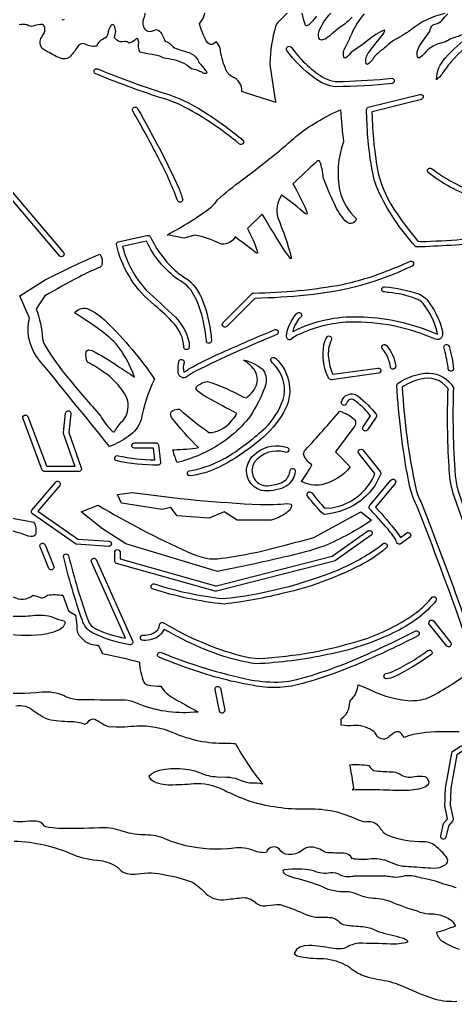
# Model space of a CAD drawing. Extents: x 1.1 to 38.4, y 1.6 to 45.1.
# Drawn here: x 14.9 to 20.02, y 2.87 to 14.4 of the extents above; entities that cross this region are included whole.
import ezdxf

# ---------------------------------------------------------------- set-up
doc = ezdxf.new("R2010")
doc.units = 0
doc.linetypes.add('0', pattern=[0])
doc.layers.add('1', color=7, linetype='0')

msp = doc.modelspace()

# ---------------------------------------------------------------- linework, layer by layer
at = {"layer": '1'}
for points in [[(18.241531, 14.679989), (17.92717, 14.365429), (17.917168, 14.351391), (17.906288, 14.324001, 0.062431), (17.838631, 13.893337), (17.840752, 13.850368, 0.009955), (17.907944, 13.429227), (17.566154, 13.53854), (17.510841, 13.557796, 0.330505), (17.399307, 13.729473, -0.211722), (17.317459, 13.832638, -0.064934), (17.254797, 14.065635, 0.119818), (17.210587, 14.142834), (17.161789, 14.1105), (17.137299, 14.112072), (17.114151, 14.128338), (17.092598, 14.155712, -0.052749), (17.011436, 14.353664, 0.229751), (17.076027, 14.56448)], [(16.372978, 14.530697, -0.173342), (16.349319, 14.39912, 0.269291), (16.383842, 14.277508, 0.253783), (16.477661, 14.274929), (16.505852, 14.285732), (16.528267, 14.280437, -0.159361), (16.602806, 14.16003), (16.615364, 14.147533, -0.146136), (16.662949, 14.121609), (16.704048, 14.083096), (16.718597, 14.072338, 0.021719), (16.890198, 14.015087, -0.15612), (16.986748, 13.942662, -0.018625), (17.006111, 13.901089, -0.029937), (17.092873, 13.793148), (17.098297, 13.777889), (17.092453, 13.769665, -0.228682), (17.047165, 13.780453, 0.080539), (16.918587, 13.825939, -0.05956), (16.859009, 13.871395, 0.105803), (16.620136, 13.945506), (16.596741, 13.951896, 0.074194), (16.45661, 13.992949, -0.005582), (16.313171, 14.019085, -0.152658), (16.300051, 14.138763, 0.1957), (16.278511, 14.181072), (16.268669, 14.176022, -0.144328), (16.184105, 14.124981, 0.244597), (16.134613, 14.14529), (16.105576, 14.14175, -0.288124), (16.026024, 14.177883), (16.018593, 14.185085), (16.01104, 14.19215, 0.246758), (16.010578, 14.335439, 0.430192), (15.973694, 14.336483, 0.107724), (15.936562, 14.230556, -0.233301), (15.873108, 14.17062, 0.252083), (15.807396, 14.09306, -0.196438), (15.672054, 14.11604, 0.401071), (15.574922, 14.073858, -0.038747), (15.485406, 13.96177, -0.279899), (15.37897, 13.950161), (15.348963, 13.961207, -0.012874), (15.189878, 14.049483), (15.164803, 14.063503, -0.213565), (15.148315, 14.181347, 0.02677), (15.191238, 14.249798, 0.177922), (15.190536, 14.328884, 0.333972), (15.144672, 14.345398, 0.100149), (15.058304, 14.324902, -0.179636), (14.990181, 14.340176, 0.134404), (14.897209, 14.341259, -0.131592)], [(18.386841, 14.442455, -0.037729), (18.295328, 14.341079, -0.146023), (18.259201, 14.32983), (18.254364, 14.34956), (18.246628, 14.373455, -0.097192), (18.215532, 14.515702, -0.329311)], [(18.806709, 14.432644, -0.069231), (18.665535, 14.31567, 0.002309), (18.49991, 14.180263, -0.117432), (18.442924, 14.162411), (18.426926, 14.169643, -0.259315), (18.414742, 14.258526, -0.11606), (18.555527, 14.477253, 0.011916)], [(19.893188, 14.473186, 0.122848), (19.493378, 14.281582, -0.032793), (19.291779, 14.157818, 0.035741), (19.168808, 14.057293, 0.06721), (19.055801, 13.955669, -0.154204), (18.984009, 13.877575), (18.970695, 13.884747, -0.256103), (19.000206, 14.015331, -0.015332), (19.168608, 14.231749, 0.079123), (19.187469, 14.279263), (19.162224, 14.272213), (19.135674, 14.260708, 0.038325), (18.933067, 14.116085, -0.006266), (18.796478, 14.023129, -0.061429), (18.730865, 13.95599), (18.71962, 13.951687), (18.708633, 13.9575, -0.237058), (18.726059, 14.078335, 0.031554), (18.813026, 14.268627, -0.064036), (18.950808, 14.470856, 0.196955)], [(20.93261, 14.436016, 0.075914), (20.733229, 14.34549, -0.146692), (20.58601, 14.318951, 0.090573), (20.546021, 14.309734, -0.023062), (20.336945, 14.211147, 0.098634), (19.960569, 13.899117, 0.042145), (19.859642, 13.763485, -0.054233), (19.794861, 13.697857, -0.189812), (19.901833, 13.952648, -0.064698), (20.186813, 14.211407), (20.218918, 14.236767), (20.224335, 14.248653, 0.109894), (20.051506, 14.205318, 0.08765), (19.901176, 14.1432), (19.82943, 14.121273, 0.168356), (19.658699, 14.008678, -0.096122), (19.586525, 13.952053), (19.572807, 13.960445, -0.208917), (19.59288, 14.088528, -0.031901), (19.717125, 14.264431, -0.153086), (19.755035, 14.341152), (19.765152, 14.347134, 0.158589), (19.855728, 14.39319, -0.024451), (19.927452, 14.470974)], [(15.398003, 14.403728), (15.408875, 14.401775), (15.428139, 14.408886, 0.226201)], [(20.368139, 11.785279, -0.017086), (19.560331, 11.733393, -0.111638), (19.548561, 11.740215, -0.077535), (19.104694, 12.408258, -0.066571), (19.030434, 12.691051, -0.037017), (18.974167, 13.34898, -0.267862), (18.994286, 13.373363), (19.599968, 13.524991, -0.952061), (19.617569, 13.465069), (19.03791, 13.320034), (19.036797, 13.311184, 0.041575), (19.111015, 12.597424, 0.092527), (19.3316, 12.124163, 0.032781), (19.576866, 11.802197), (19.607086, 11.796047, 0.023686), (20.57666, 11.874248, 0.07591)], [(14.8246, 7.626705, 0.310644), (15.059685, 7.643963, -0.030771), (15.145508, 7.616085, 0.168082), (15.193863, 7.621883), (15.22963, 7.645382, -0.077611), (15.407448, 7.643154), (15.473495, 7.461559), (15.474449, 7.460293), (15.556953, 7.410763), (15.573837, 7.294048, 0.223366), (15.606079, 7.161709), (15.656921, 7.110821, 0.173123), (15.824684, 7.059048), (15.874275, 6.9604, -0.01881), (16.307549, 6.858791, 0.083237), (16.358833, 6.622368, 0.219413), (16.402939, 6.590908, 0.044629), (16.557358, 6.577023, 0.12987), (16.701851, 6.437984, -0.005362), (16.997391, 6.27142), (16.981613, 6.271572), (16.95092, 6.270382), (16.903362, 6.266101, -0.117706), (16.243858, 6.387661, 0.091709), (16.105757, 6.413005, -0.002617), (15.576172, 6.4156, -0.088993), (15.42556, 6.460979, 0.125969), (15.165062, 6.505063, -0.031471), (14.612402, 6.491889, -0.062066)], [(14.729973, 7.197582, 0.084444), (15.222794, 7.19302), (15.301956, 7.212566), (15.36763, 7.240459), (15.415077, 7.277615), (15.439537, 7.325039), (15.423676, 7.33807, -0.070645), (15.302002, 7.380444, 0.120323), (15.053627, 7.401348, -0.018844), (14.941879, 7.395397), (14.157898, 7.395489, -0.07955)], [(20.059738, 6.038006), (19.932297, 6.040218, 0.058545), (19.521141, 6.008953), (19.466614, 5.993694), (19.413628, 5.974407), (19.389359, 6.011456, 0.414495), (19.30278, 6.032009), (19.282173, 6.017696), (19.23999, 5.983212, -0.453477), (19.09848, 5.989315, 0.122586), (19.039742, 6.056194, 0.178293), (18.820908, 6.112957, -0.06602), (18.679443, 6.117877), (18.67485, 6.119579), (18.674858, 6.193096), (18.675491, 6.193951, 0.26057), (18.776474, 6.386349), (18.78347, 6.414257), (18.803223, 6.427853, 0.171196), (18.875114, 6.593624), (18.957077, 6.560833, 0.095309), (19.458952, 6.406769, 0.08024), (19.66819, 6.428768), (19.752403, 6.466183, 0.036699), (20.208679, 6.760433)], [(14.854919, 6.344662, -0.212648), (15.061798, 6.291622, 0.065419), (15.23436, 6.187893, 0.05429), (15.492355, 6.162457, -0.071642), (15.667488, 6.131481), (15.697227, 6.145916), (15.719093, 6.171886, -0.36191), (15.80497, 6.1786, -0.017046), (15.895287, 6.120846, 0.135293), (15.99577, 6.100617, 0.040926), (16.275797, 6.111709, -0.11084), (16.700424, 6.031826, 0.109299), (17.325935, 5.907141, -0.006125), (17.43383, 5.902294, 0.044315), (17.753342, 5.425823, 0.068089), (17.6241, 5.435925, -0.077926), (17.465691, 5.480541, 0.070437), (17.334427, 5.504696), (17.219841, 5.507915, -0.095683), (17.029373, 5.553997, 0.095201), (16.742533, 5.605946, 0.095222), (16.486008, 5.566189), (16.448112, 5.544598), (16.418335, 5.517056), (16.438354, 5.482693), (16.478737, 5.455868, 0.113684), (16.699699, 5.418407, 0.010786), (16.980301, 5.434719, -0.131992), (17.337814, 5.337291, 0.022153), (17.605194, 5.225491, 0.074355), (18.26265, 5.13409, -0.120582), (18.831072, 5.026207, 0.00051), (18.942581, 4.982174, -0.208686), (19.092613, 4.957256, -0.001303), (19.176453, 4.853985), (19.194534, 4.841518), (19.22216, 4.826473, 0.107331), (19.646551, 4.7535, -0.185214), (19.79174, 4.694286, -0.068995), (19.917749, 4.555656, -0.392055), (19.891766, 4.475728, -0.180726), (19.762932, 4.436749, -0.021982), (19.496948, 4.456371, -0.138774), (19.248657, 4.510723, 0.130929), (19.00132, 4.544094, -0.041955), (18.832291, 4.544491), (18.806282, 4.551098, 0.28676), (18.703918, 4.614193, 0.008361), (18.514793, 4.61798, -0.120678), (18.462128, 4.641903, 0.138649), (18.305693, 4.687399, 0.167142), (18.218445, 4.64468, -0.166971), (18.053408, 4.59873, -0.245983), (17.947266, 4.665142, 0.492181), (17.804068, 4.638741), (17.798452, 4.630437), (17.793228, 4.621883, -0.137549), (17.627966, 4.654482, 0.131383), (17.386688, 4.669903), (17.341871, 4.665047, -0.08194), (16.785368, 4.71909, -0.038163), (16.581192, 4.794979, 0.087234), (16.353455, 4.829266, -0.081549), (16.081604, 4.881786, 0.087721), (15.834091, 4.912091, -0.011709), (15.357203, 4.90416, -0.030888), (15.207893, 4.922421), (15.19117, 4.932903, 0.265622), (15.092896, 4.990078, 0.060041), (14.938293, 4.98138, -0.11977), (14.700991, 5.031125, 0.109524)], [(14.838486, 4.757732, -0.096658), (15.527924, 4.599194, 0.077059), (15.846178, 4.530092, -0.111347), (16.049568, 4.450405), (16.060349, 4.440228, 0.252463), (16.228935, 4.369259), (16.25824, 4.370373), (16.287506, 4.372189, -0.095137), (16.610546, 4.362578, -0.040088), (16.923279, 4.276913, -0.067913), (17.089472, 4.1377, 0.231676), (17.327183, 4.072331, 0.000546), (17.526859, 4.092811, -0.222114), (17.675428, 4.029268, 0.215265), (17.80735, 3.999111, -0.062893), (17.958321, 4.010845, -0.051309), (18.225353, 3.908717, 0.055146), (18.380226, 3.864803, -0.018277), (18.56262, 3.859952, -0.163736), (18.654724, 3.804714, 0.16468), (18.746803, 3.768581, 0.012432), (18.953857, 3.7505, -0.093244), (19.093468, 3.703304), (19.12307, 3.690762, 0.004689), (19.391947, 3.622289, -0.09572), (19.455421, 3.585217), (19.455971, 3.568539, -0.078133), (19.25296, 3.548077, 0.011878), (18.880863, 3.556799, 0.110846), (18.732994, 3.506725, -0.13421), (18.621567, 3.491909), (18.561699, 3.498486, 0.032018), (18.299232, 3.531368), (18.240837, 3.527065), (18.190514, 3.512112), (18.150871, 3.483654), (18.124489, 3.438869), (18.157425, 3.408916, 0.056701), (18.467869, 3.376371, -0.119798), (18.75724, 3.286968, 0.04586), (18.913765, 3.185253, 0.055459), (19.184549, 3.121537, -0.062952), (19.428612, 3.040173, 0.033477), (19.783356, 2.900894, 0.075947), (20.034019, 2.876415, -0.062439)], [(20.064262, 3.48341, -0.042999), (19.872265, 3.572672, -0.172758), (19.796974, 3.679745), (19.799927, 3.685757), (19.806305, 3.689846, 0.043723), (19.963774, 3.741608, -0.01246), (20.017242, 3.756145, 0.208893), (19.960857, 3.829632, 0.168457), (19.703947, 3.898191, -0.094468), (19.572449, 3.932644, -0.030657), (19.253185, 4.045732, 0.079715), (19.026024, 4.085674), (18.99366, 4.089504, -0.036005), (18.82946, 4.14674, 0.095343), (18.704483, 4.160275, -0.129892), (18.422417, 4.235256, 0.024504), (18.107782, 4.32905), (18.076067, 4.339467), (18.044846, 4.351284, -0.255768), (17.993034, 4.414089), (18.015366, 4.422146, -0.070124), (18.334877, 4.417141), (18.352776, 4.411908, 0.169306), (18.549013, 4.388864, -0.158313), (18.662689, 4.361538, 0.167118), (18.803032, 4.345738, -0.004081), (18.853462, 4.348598), (19.155602, 4.348827, -0.048), (19.318306, 4.331921, 0.033186), (19.432304, 4.352734, -0.099179), (19.616241, 4.325314, -0.056685), (19.875648, 4.255779, -0.031718), (20.026329, 4.211086, -0.08699)]]:
    msp.add_lwpolyline(points, format="xyb", dxfattribs=at)
for points in [[(13.898659, 13.82362, -0.022367), (14.093155, 14.240505, -0.830466), (14.145729, 14.208706, 0.037196), (13.886143, 13.606743, 0.043538), (13.870132, 13.516979), (14.105042, 13.209774), (15.413451, 11.673182, -0.978995), (15.371284, 11.626812), (14.057159, 13.169552), (13.813507, 13.488125, -0.221412), (13.805367, 13.514507, -0.066035)], [(18.039299, 14.040218, -0.960131), (18.087395, 14.080044, 0.087093), (18.450966, 13.731918, 0.166082), (18.701141, 13.677242, 0.015739), (19.270363, 13.714079, -0.902026), (19.273056, 13.651852, -0.024108), (18.614986, 13.615063, -0.156344), (18.359051, 13.720366, -0.077544)], [(17.114037, 13.289669, -0.032555), (17.525093, 12.985714, -0.831952), (17.482216, 12.941677, 0.056062), (16.792154, 13.399462, 0.043465), (16.544044, 13.48962, -0.019251), (15.788803, 13.769422, -0.873768), (15.81543, 13.825451, 0.022566), (16.65126, 13.521984, -0.06434)], [(16.23127, 13.327038, -1.074357), (16.28614, 13.357006, -0.024312), (16.769743, 12.422391, -0.028049), (16.815742, 12.290234, -0.827969), (16.755409, 12.278683, 0.0348), (16.526619, 12.784771, 0.010882)], [(17.75321, 12.703916, 0.014286), (18.144398, 13.030064, -0.070325), (18.666512, 13.34251, 0.011775), (18.703987, 12.967663, 0.139042), (18.659634, 12.391559, 0.14643), (18.854195, 12.063503, -0.567524), (18.74292, 12.025738), (18.724091, 12.0415, -0.072031), (18.596123, 12.240047, -0.026823), (18.465126, 12.550076, 0.088171), (18.422546, 12.739422, 0.403398), (18.392349, 12.740536, -0.001944), (18.108292, 12.473598, -0.031791), (18.266365, 12.166759), (18.274147, 12.142086), (18.27607, 12.125317), (18.271042, 12.11813), (18.257957, 12.122204, 0.013944), (17.975952, 12.343029, 0.219644), (17.933212, 12.075497, -0.026859), (18.08909, 11.619275), (18.089247, 11.607191), (18.087776, 11.595196), (18.080162, 11.598232), (18.04557, 11.643883), (18.012304, 11.690508, -0.008653), (17.750168, 12.117182), (17.575325, 11.951855), (17.575508, 11.950161, -0.038461), (17.691231, 11.685452), (17.693611, 11.669811), (17.691566, 11.660946), (17.68438, 11.660076), (17.671429, 11.668224, -0.00272), (17.430252, 11.853848, -0.313546), (17.27224, 11.767544), (17.251038, 11.774471, 0.061729), (16.959717, 11.872646), (16.828125, 11.835049), (16.634247, 11.876095), (16.636398, 11.877483, 0.038913), (17.148083, 12.199823, 0.060594), (17.225204, 12.285, -0.034708), (17.515257, 12.521482, 0.002636)], [(19.735672, 12.656078, 0.091265), (20.340601, 12.34581, 0.03411), (20.484009, 12.319438, -0.874436), (20.470024, 12.25906), (20.428589, 12.264187), (20.333084, 12.283077), (20.239746, 12.310177, -0.079741), (19.697495, 12.607175, -0.86152)], [(16.058571, 11.792583), (16.396156, 11.867886, -0.345673), (16.434036, 11.855938, 0.103012), (16.746204, 11.439684, 0.042145), (16.874199, 11.352139, -0.14504), (17.063435, 11.06298, -0.069911), (17.154007, 10.62875, -0.814044), (17.092827, 10.626797, 0.078624), (16.976585, 11.112133), (16.943993, 11.175121, 0.154701), (16.76226, 11.349728, -0.123433), (16.390327, 11.802563), (16.108711, 11.739986, 0.119758), (16.386419, 11.226958, -0.002407), (16.72949, 10.908174, -0.138545), (16.886568, 10.623122, -0.104647), (16.886307, 10.542445, -0.806402), (16.828468, 10.563137, 0.179749), (16.713493, 10.830898, 0.037773), (16.488327, 11.046017), (16.442085, 11.087795, -0.163124), (16.038109, 11.763988, -0.308436)], [(15.094955, 11.008251, -0.077376), (15.170219, 10.657009), (15.176971, 10.624462), (15.196136, 10.581081, 0.042272), (15.479081, 10.185634, 0.010625), (15.849136, 9.751293, 0.075594), (15.992758, 9.567183, 0.529096), (16.023254, 9.578152, -0.061366), (16.125118, 9.708656, 0.32219), (16.130585, 10.011966, 0.114025), (15.8871, 10.263346, 0.036588), (15.69709, 10.381008, -0.136637), (15.682133, 10.500169, -0.407241), (15.728119, 10.52235), (15.748077, 10.516979, -0.039415), (16.05476, 10.33559, -0.00668), (16.249062, 10.205379, 0.088174), (16.031891, 10.59837, 0.055442), (15.794785, 10.794323, 0.01788), (15.546555, 10.958065, -0.299684), (15.692986, 11.010509, -0.094942), (15.922096, 10.853771, -0.049683), (16.483376, 10.182461, 0.065904), (16.326204, 9.705244, -0.178598), (16.17577, 9.50841, -0.073478), (15.956679, 9.392035, 0.000021), (15.097855, 10.448452, -0.208305), (15.015488, 10.897579), (14.902573, 11.161037), (15.200685, 11.347363, -0.017013), (15.843529, 11.650326, -0.198384), (15.867794, 11.520298, -0.190068), (15.83844, 11.490505, 0.040162), (15.598824, 11.380612, 0.007638), (15.195305, 11.15878)], [(19.276039, 11.475674, 0.014371), (19.488136, 11.56805, -0.876786), (19.508369, 11.509472, -0.091222), (18.271248, 11.168179, -0.022327), (17.663185, 11.129879), (17.334641, 10.801357, -0.969332), (17.286957, 10.841778), (17.626862, 11.181957, -0.196668), (17.64843, 11.192242, 0.042341), (18.695808, 11.294415, 0.04183)], [(19.854118, 10.668591, -0.355278), (19.782677, 10.650173, 0.109558), (18.775141, 10.851293, 0.101812), (18.161036, 10.697121, 0.042272), (18.08461, 10.646999, -0.549417), (18.033257, 10.683666, -0.151071), (18.1511, 10.9492, -1.215799), (18.198788, 10.905185), (18.191444, 10.90147, 0.122041), (18.106979, 10.74139), (18.119728, 10.745876, -0.12595), (18.881407, 10.913476, -0.095339), (19.729187, 10.739407), (19.803932, 10.708965), (19.804756, 10.712688), (19.804047, 10.731686, 0.110283), (19.637299, 11.069714, 0.148292), (19.55143, 11.12602, 0.07346), (19.234343, 11.197371, -0.03315), (19.166918, 11.208217, -0.752937), (19.185661, 11.26527, -0.069498), (19.59527, 11.177829, -0.153016), (19.718006, 11.065461, -0.102275), (19.864809, 10.740047, -0.142218)], [(17.270248, 10.490902, -0.00835), (17.90065, 10.763226, -0.851649), (17.918793, 10.704233, 0.017221), (16.964218, 10.273793, 0.032062), (16.867592, 10.21159, -0.60989), (16.763351, 10.258282, -0.113362), (16.774956, 10.398571, -0.852973), (16.831078, 10.372128, 0.117296), (16.82711, 10.261776, 0.075414), (16.888687, 10.3018, -0.025259)], [(18.526871, 10.431881, 0.072853), (18.576225, 10.239513), (19.10598, 10.311718, -0.95524), (19.115349, 10.250011), (18.562073, 10.174496, -0.397666), (18.523544, 10.203716, -0.15175), (18.473148, 10.587434, -0.070094), (18.509949, 10.678967, -0.84121), (18.560562, 10.643887, 0.144685)], [(19.315964, 10.333965, -0.914256), (19.254845, 10.322186, 0.145037), (19.157112, 10.541592, -0.979194), (19.212082, 10.572613, -0.141472)], [(19.941833, 10.566265, -0.059043), (19.992559, 10.298017, -0.821536), (19.931328, 10.301418), (19.930344, 10.319698, 0.034754), (19.880926, 10.559032, -0.822265)], [(17.111069, 9.960873, -0.056432), (16.980629, 10.05027, -0.436827), (16.994095, 10.106564, -0.097961), (17.101715, 10.155117, -0.051952), (17.529678, 9.969769), (17.563438, 9.962124), (17.585739, 9.980351, 0.176865), (17.690483, 10.151114, 0.23715), (17.625381, 10.325809, 0.073321), (17.528862, 10.405972, -0.122364), (17.747686, 10.300708, -0.263915), (17.789597, 10.126629), (17.778572, 10.08395, -0.056006), (17.610298, 9.751766, -0.114868), (17.129644, 9.348072, -0.060286), (16.750893, 9.201824, -0.039083), (16.700806, 9.349789), (16.714417, 9.352428, 0.034203), (17.001724, 9.377483, -0.033628), (16.684727, 9.731446, -0.151745), (16.674088, 9.784817, -0.281738), (16.73889, 9.825236, -0.046156), (16.776077, 9.82893, 0.025774), (17.122589, 9.556149), (17.157166, 9.554745, 0.19722), (17.405787, 9.710331, 0.044112), (17.452682, 9.779202, -0.012572)], [(17.924767, 10.309582, 0.040651), (17.852074, 10.391399, -0.869566), (17.903046, 10.427471, -0.363798), (17.997551, 9.788369, -0.097684), (17.725449, 9.470516, -0.062725), (17.217888, 9.135669, -0.077111), (16.896326, 9.045528, -0.79891), (16.892677, 9.10638, 0.104998), (17.37088, 9.288403, 0.042715), (17.787308, 9.611014, 0.113724), (17.994654, 9.941143, 0.230837)], [(19.928207, 10.074444, 0.306514), (19.605875, 10.18021, 0.096102), (19.391663, 10.086147, 0.036936), (19.55056, 8.899323, 0.046204), (19.609818, 8.743694), (19.678236, 8.57568, -0.007035), (20.169067, 7.247341, -0.826407), (20.109886, 7.231013, 0.009757), (19.566101, 8.68713, -0.077043), (19.465446, 8.994411, -0.033832), (19.329727, 10.112219, -0.158931), (19.33979, 10.12875, -0.149982), (19.709316, 10.253486, -0.258245), (19.99337, 10.083125, 0.026142), (20.013517, 9.048028, 0.03957), (20.052055, 8.853646, 0.007463), (20.562296, 7.432958), (20.620476, 7.27438, -0.854443), (20.561445, 7.2562, -0.00723), (19.99161, 8.83864, -0.063525), (19.942406, 9.158747, -0.023315), (19.930771, 10.070019)], [(19.013397, 9.75967, 0.068678), (18.816244, 9.943806, 0.394991), (18.751759, 9.917471, 0.040284), (18.728119, 9.88055, -0.784215), (18.67881, 9.91592, -0.326088), (18.808218, 10.008853, -0.146393), (18.877106, 9.979504, -0.056034), (19.086449, 9.769009, -0.277648), (19.085068, 9.736446), (18.985992, 9.587841, -1.036032), (18.932709, 9.620586), (19.019043, 9.750057)], [(14.94059, 9.716763, -0.959864), (14.99733, 9.742931), (15.215591, 9.161465), (15.21907, 9.157787), (15.552032, 9.157803), (15.550682, 9.163158), (15.416733, 9.54266, -0.085572), (15.414955, 9.552914), (15.44008, 9.780895, -1.022735), (15.50235, 9.775417), (15.478287, 9.556057), (15.625274, 9.139599, -0.515224), (15.599541, 9.095425), (15.20089, 9.095303, -0.334603), (15.166733, 9.113903)], [(18.331345, 9.176464, -0.176805), (18.235348, 9.29896, -0.234972), (18.25621, 9.352352, 0.012688), (18.658272, 9.803768, -0.1194), (18.832922, 9.707098, -0.308887), (18.835381, 9.631268), (18.607666, 9.327068), (18.782883, 9.151836, -0.1696), (18.447458, 8.941699, -0.162284), (18.208229, 8.97897, 0.039288)], [(16.489578, 9.233608), (16.472374, 9.371273), (16.249062, 9.371273, -1), (16.249062, 9.433773), (16.499962, 9.433773, -0.37876), (16.530968, 9.406399), (16.556053, 9.2057, -0.422524), (16.528015, 9.170696, -0.05861), (16.033165, 9.224669, -0.876889), (16.055923, 9.282314, 0.053021)], [(18.0756, 9.109966, -0.924743), (18.136703, 9.097744, -0.186769), (18.049074, 8.936937), (18.028311, 8.923108), (18.006401, 8.911179, -0.137819), (17.742041, 8.874468, -0.462347), (17.584911, 9.195594, -0.083207), (17.630135, 9.272106), (17.686081, 9.320812, -0.249273), (18.046043, 9.379483, -0.952381), (18.017281, 9.323849, 0.317726), (17.654982, 9.200977, 0.466741), (17.74457, 8.938675, 0.128764), (17.834297, 8.933041, 0.110642), (18.012085, 8.98637, 0.197839)], [(18.283318, 8.80418, -1.037974), (18.330956, 8.844799, 0.028063), (18.486038, 8.665218), (18.567535, 8.669094), (18.663551, 8.694576, 0.223205), (19.072662, 9.072063), (18.885803, 9.30566, -0.973627), (18.930084, 9.349895), (19.133621, 9.095913, -0.296297), (19.136795, 9.060528, -0.189287), (18.766586, 8.669338), (18.660316, 8.628307), (18.537193, 8.600277), (18.484955, 8.593655, -0.191617), (18.462738, 8.60017, -0.032443)], [(19.225739, 8.417873, 0.018881), (19.007187, 8.658871, -0.316144), (19.009727, 8.694668), (19.260681, 8.995785, -0.979132), (19.309891, 8.957272), (19.077171, 8.677975, -0.0271), (19.333435, 8.379894), (19.372269, 8.321667), (19.441139, 8.373318, -0.954777), (19.482018, 8.326107), (19.380661, 8.249844, -0.54153), (19.329971, 8.264721, 0.071263)], [(15.55719, 8.2458), (15.051941, 8.599148, -0.417603), (15.044472, 8.642971), (15.320175, 8.968945, -1.004379), (15.371201, 8.932659), (15.115837, 8.630718), (15.579353, 8.306255), (15.584846, 8.303936), (15.950066, 8.279612, -0.96702), (15.948021, 8.217175), (15.569565, 8.242336, -0.102347)], [(15.070091, 8.498791, -0.14687), (15.090683, 8.366573, -0.37246), (15.033257, 8.333538), (15.004845, 8.337795, 0.057481), (14.287979, 8.502422), (14.253258, 8.50317), (14.22599, 8.50111, -0.098245), (14.009982, 8.503495, -0.019187), (13.890633, 8.524426, -0.205483), (13.795425, 8.673443, -0.230443), (13.842049, 8.775295), (14.091438, 8.775188), (14.141541, 8.674984), (15.066139, 8.500011)], [(16.048668, 8.825527), (16.223969, 8.850568, 0.023533), (17.726961, 8.708821, 0.027478), (18.046295, 8.719936), (18.088432, 8.711788), (18.092651, 8.69096, -0.236507), (18.032131, 8.611426, -0.081086), (17.854355, 8.524426), (17.4534, 8.52441), (17.303261, 8.624477), (17.302078, 8.624447), (17.127007, 8.549511), (16.75103, 8.574566), (16.675285, 8.674877), (16.575165, 8.649853), (16.099037, 8.725048), (16.098145, 8.725857)], [(15.622078, 8.624844), (15.822541, 8.700023, 0.026138), (16.873028, 8.152318, 0.037549), (17.086462, 8.079975, 0.090154), (17.270737, 8.077541, 0.034637), (18.017237, 8.231779, 0.006857), (18.356735, 8.323788), (18.908356, 8.624676), (19.03363, 8.5247), (19.033592, 8.524151, -0.045261), (18.482018, 8.223324, -0.031064), (17.99894, 8.089627, -0.009303), (17.22452, 7.923183), (16.148613, 8.248486), (15.872803, 8.423992)], [(17.198265, 7.690578), (16.039841, 8.017635, -0.297007), (16.017403, 8.04327), (16.017092, 8.146358, -0.957781), (16.079285, 8.152431), (16.07959, 8.072033), (16.080147, 8.071194), (17.200684, 7.754528), (17.210213, 7.755764), (18.569099, 8.101681), (18.989418, 8.398373, -0.992352), (19.028656, 8.349667), (18.608437, 8.052944, -0.073419), (18.594353, 8.043941), (17.212051, 7.691738, -0.106268)], [(15.300568, 7.981243, -0.886886), (15.243515, 7.956799), (15.141647, 8.210629, -1.002489), (15.198853, 8.235851)], [(19.163422, 8.246395, -1.091643), (19.20118, 8.196255, -0.066938), (18.851439, 7.972044, -0.059908), (18.012886, 7.670325, -0.030851), (17.300621, 7.539837, -0.054709), (16.458054, 7.720287, -0.828282), (16.480904, 7.777309, 0.051049), (17.286652, 7.604168, 0.070309), (18.643652, 7.943839, 0.054312), (19.121307, 8.211742)], [(16.227486, 7.106899, -0.577703), (16.195442, 7.063244, -0.076626), (15.74758, 7.206682, -0.192721), (15.637436, 7.34985, -0.027355), (15.415194, 8.102405, -0.794062), (15.47599, 8.107357, 0.025867), (15.708362, 7.339092, 0.185509), (15.78907, 7.255184, 0.076384), (16.144836, 7.138592), (15.743386, 8.035976, -0.934667), (15.799492, 8.063213)], [(16.433777, 7.121059, -0.105222), (16.334549, 7.117002, -0.865043), (16.356712, 7.175686, 0.218216), (16.522011, 7.237387, 0.139052), (16.547264, 7.308623, -0.505365), (16.598549, 7.317318, 0.071271), (17.4897, 6.936672), (17.591125, 6.914593), (17.700584, 6.901134, 0.066624), (18.977449, 7.137785, 0.071573), (19.560331, 7.441093, 0.060421), (19.74604, 7.623196, -0.821429), (19.78624, 7.576778), (19.770226, 7.55537, -0.106044), (19.287764, 7.202765, -0.066139), (18.514519, 6.946134, -0.038862), (17.675026, 6.837536, -0.080206), (16.814951, 7.126862, -0.016149), (16.6008, 7.243022), (16.592468, 7.237453, -0.251147)], [(19.915657, 7.046581), (19.712082, 7.300594, -0.928251), (19.757736, 7.343029), (19.963242, 7.086483, -0.893613)], [(18.97216, 6.879711, -0.036121), (18.225845, 6.607433, -0.11259), (17.679382, 6.577709, -0.046279), (16.896862, 6.780426, -0.016738), (16.530487, 6.919459, -0.854302), (16.561333, 6.972942, 0.046151), (17.607912, 6.651858, 0.054516), (17.979408, 6.625484), (18.062859, 6.636181), (18.154106, 6.654415, 0.046177), (19.044909, 6.981611, 0.011871), (19.553886, 7.225141, -0.853963), (19.576881, 7.167843, -0.01609)], [(19.693214, 6.994289, -1.000224), (19.729546, 6.943432, -0.045478), (19.297892, 6.687247, -0.057346), (19.206581, 6.66177, -0.877086), (19.204468, 6.723721), (19.252487, 6.736965, 0.055898)], [(17.308701, 6.295605, -0.914578), (17.247955, 6.281918), (17.196718, 6.537212, -0.937928), (17.257462, 6.551403)], [(19.93428, 4.933025), (19.905756, 4.803097, -0.946093), (19.844162, 4.813122), (19.873817, 4.949108), (19.875666, 4.957656, -0.054579), (19.924873, 5.018703), (19.893646, 5.171093, -0.00478), (19.899696, 5.376979), (19.974487, 5.789974, -0.212883), (19.98674, 5.814129), (20.074295, 5.869227, -0.96601), (20.111366, 5.818935), (20.03447, 5.770519), (19.963005, 5.377483), (19.962006, 5.369915), (19.956001, 5.177685), (19.988785, 5.018215, -0.216569), (19.984528, 4.992428), (19.935249, 4.935406)], [(19.399353, 5.351482, -0.014374), (19.091722, 5.359796, -0.00038), (18.809767, 5.356638), (18.824905, 5.376629, 0.01248), (18.777451, 5.653851, -0.059505), (18.999733, 5.64407, 0.270702), (19.08757, 5.581417, 0.027286), (19.284803, 5.571737, -0.109751), (19.393391, 5.527983, 0.174572), (19.535454, 5.513927, -0.097736), (19.658279, 5.514904), (19.672775, 5.50787), (19.683861, 5.497448), (19.705055, 5.453197), (19.697845, 5.418575), (19.666916, 5.392483, -0.092298), (19.443207, 5.351639)]]:
    msp.add_lwpolyline(points, format="xyb", close=True, dxfattribs=at)

doc.saveas('drawing.dxf')
